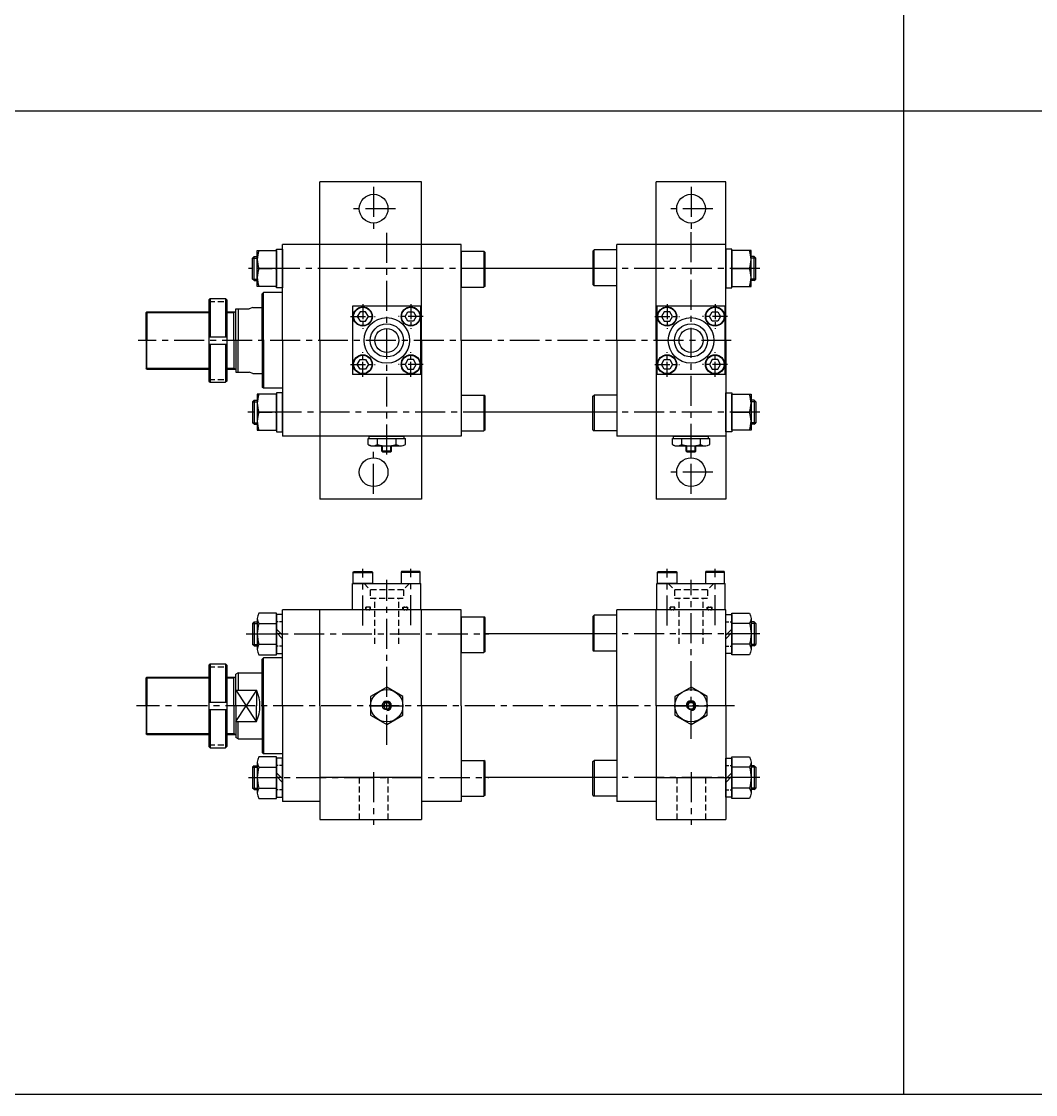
# Model space of a CAD drawing. Extents: x -819 to 10154, y 0 to 4840.
# Drawn here: x 4012 to 4858, y 3048 to 3944 of the extents above; entities that cross this region are included whole.
import ezdxf

# ---------------------------------------------------------------- set-up
doc = ezdxf.new("R2010")
doc.units = 0
doc.header["$LTSCALE"] = 10
doc.header["$MEASUREMENT"] = 0
for name, pattern in [('CENTER', [2, 1.25, -0.25, 0.25, -0.25]), ('CENTERX2', [4, 2.5, -0.5, 0.5, -0.5]), ('HIDDEN', [0.375, 0.25, -0.125]), ('HIDDENX2', [0.75, 0.5, -0.25])]:
    doc.linetypes.add(name, pattern=pattern)
doc.layers.get('0').update_dxf_attribs({"linetype": 'CONTINUOUS'})
doc.layers.get('DEFPOINTS').update_dxf_attribs({"linetype": 'CONTINUOUS'})
for name, color, linetype in [('CEN', 1, 'CENTERX2'), ('CENTER', 1, 'CENTER'), ('HID', 2, 'HIDDENX2'), ('HIDDEN', 2, 'HIDDEN'), ('ML', 7, 'CONTINUOUS')]:
    doc.layers.add(name, color=color, linetype=linetype)

msp = doc.modelspace()

# ---------------------------------------------------------------- linework, layer by layer
for p, q in [((4748.59, 3047.75), (4748.59, 4839.75)), ((6210.31, 3868.75), (0, 3868.75)), ((6210.31, 3047.75), (0, 3047.75))]:
    msp.add_line(p, q)
at = {"color": 7, "linetype": 'Continuous'}
for p, q in [((4301.3, 3590.41), (4301.3, 3595.43)), ((4301.3, 3595.43), (4307.63, 3595.43)), ((4302.3, 3595.43), (4302.3, 3597.43)), ((4302.3, 3597.43), (4331.47, 3597.43)), ((4307.63, 3595.43), (4332.47, 3595.43)), ((4309.09, 3590.41), (4309.09, 3595.43)), ((4324.68, 3590.41), (4324.68, 3595.43)), ((4331.47, 3595.43), (4331.47, 3597.43)), ((4332.47, 3590.41), (4332.47, 3595.43)), ((4555.3, 3590.41), (4555.3, 3595.43)), ((4555.3, 3595.43), (4561.63, 3595.43)), ((4556.3, 3595.43), (4556.3, 3597.43)), ((4556.3, 3597.43), (4585.47, 3597.43)), ((4561.63, 3595.43), (4586.47, 3595.43)), ((4563.09, 3590.41), (4563.09, 3595.43)), ((4578.68, 3590.41), (4578.68, 3595.43)), ((4585.47, 3595.43), (4585.47, 3597.43)), ((4586.47, 3590.41), (4586.47, 3595.43)), ((4304.47, 3589.43), (4329.3, 3589.43)), ((4312.88, 3589.69), (4312.88, 3589.69)), ((4312.88, 3584.93), (4312.88, 3589.43)), ((4312.88, 3584.93), (4313.38, 3584.43)), ((4320.88, 3584.93), (4312.88, 3584.93)), ((4313.38, 3584.43), (4320.38, 3584.43)), ((4320.88, 3584.93), (4320.38, 3584.43)), ((4320.88, 3584.93), (4320.88, 3589.43)), ((4558.47, 3589.43), (4583.3, 3589.43)), ((4566.88, 3589.69), (4566.88, 3589.69)), ((4566.88, 3584.93), (4566.88, 3589.43)), ((4566.88, 3584.93), (4567.38, 3584.43)), ((4574.88, 3584.93), (4566.88, 3584.93)), ((4567.38, 3584.43), (4574.38, 3584.43)), ((4574.88, 3584.93), (4574.38, 3584.43)), ((4574.88, 3584.93), (4574.88, 3589.43))]:
    msp.add_line(p, q, dxfattribs=at)
at = {"color": 1, "linetype": 'CENTER', "ltscale": 5}
for p, q in [((4303.38, 3372.34), (4330.38, 3372.34)), ((4557.38, 3372.42), (4584.38, 3372.42))]:
    msp.add_line(p, q, dxfattribs=at)
at = {"color": 7, "linetype": 'Continuous'}
for points in [[(4303.38, 3364.55), (4316.88, 3356.75), (4330.38, 3364.55), (4330.38, 3380.14), (4316.88, 3387.93), (4303.38, 3380.14)], [(4557.38, 3364.63), (4570.88, 3356.83), (4584.38, 3364.63), (4584.38, 3380.22), (4570.88, 3388.01), (4557.38, 3380.22)], [(4315.44, 3374.84), (4314, 3372.34), (4315.44, 3369.84), (4318.33, 3369.84), (4319.77, 3372.34), (4318.33, 3374.84)], [(4569.44, 3374.92), (4568, 3372.42), (4569.44, 3369.92), (4572.33, 3369.92), (4573.77, 3372.42), (4572.33, 3374.92)]]:
    msp.add_lwpolyline(points, close=True, dxfattribs=at)
for centre, radius in [((4316.88, 3372.34), 13.5), ((4570.88, 3372.42), 13.5), ((4316.88, 3372.34), 3.5), ((4570.88, 3372.42), 3.5)]:
    msp.add_circle(centre, radius, dxfattribs=at)
for centre, radius, start, end in [((4304.47, 3595.05), 5.62, 235.61575, 270), ((4305.19, 3597.65), 8.22, 241.70064, 298.29936), ((4316.88, 3620.78), 31.35, 255.61718, 270.01407), ((4316.89, 3620.78), 31.35, 269.98593, 284.38282), ((4328.57, 3597.65), 8.22, 241.70064, 298.29936), ((4558.47, 3595.05), 5.62, 235.61575, 270), ((4559.19, 3597.65), 8.22, 241.70064, 298.29936), ((4570.88, 3620.78), 31.35, 255.61718, 270.01407), ((4570.89, 3620.78), 31.35, 269.98593, 284.38282), ((4582.57, 3597.65), 8.22, 241.70064, 298.29936)]:
    msp.add_arc(centre, radius, start, end, dxfattribs=at)
at = {"layer": 'CEN'}
for p, q in [((4305.88, 3805.58), (4305.88, 3769.28)), ((4570.88, 3805.58), (4570.88, 3769.28)), ((4324.03, 3787.43), (4287.73, 3787.43)), ((4589.03, 3787.43), (4552.73, 3787.43)), ((4316.88, 3582.15), (4316.88, 3768.99)), ((4570.88, 3582.88), (4570.88, 3768.99)), ((4404.2, 3737.43), (4201.51, 3737.43)), ((4628.31, 3737.43), (4480.14, 3737.43)), ((4604.47, 3677.43), (4109.21, 3677.43)), ((4405.63, 3617.43), (4200.83, 3617.43)), ((4628.31, 3617.43), (4480.14, 3617.43)), ((4305.88, 3549.28), (4305.88, 3585.58)), ((4570.88, 3549.28), (4570.88, 3585.58)), ((4589.03, 3567.43), (4552.73, 3567.43)), ((4296.88, 3439.52), (4296.88, 3486.61)), ((4336.88, 3439.78), (4336.88, 3486.61)), ((4550.88, 3439.52), (4550.88, 3486.61)), ((4590.88, 3439.78), (4590.88, 3486.61)), ((4316.88, 3339.85), (4316.88, 3477.61)), ((4570.88, 3344.74), (4570.88, 3477.61)), ((4199.53, 3432.34), (4402.07, 3432.34)), ((4628.31, 3432.34), (4480.14, 3432.34)), ((4607.14, 3372.34), (4107.95, 3372.34)), ((4570.88, 3372.34), (4570.88, 3372.42)), ((4570.88, 3372.34), (4570.88, 3372.26)), ((4305.88, 3316.99), (4305.88, 3272.93)), ((4570.88, 3316.99), (4570.88, 3272.93)), ((4201.3, 3312.34), (4402.07, 3312.34)), ((4628.31, 3312.34), (4480.14, 3312.34))]:
    msp.add_line(p, q, dxfattribs=at)
at = {"layer": 'CENTER'}
for p, q in [((4208.69, 3737.43), (4224.87, 3737.43)), ((4621.07, 3737.43), (4604.89, 3737.43)), ((4296.88, 3707.74), (4296.88, 3687.12)), ((4336.88, 3707.74), (4336.88, 3687.12)), ((4550.88, 3707.74), (4550.88, 3687.12)), ((4590.88, 3707.74), (4590.88, 3687.12)), ((4286.57, 3697.43), (4307.2, 3697.43)), ((4347.2, 3697.43), (4326.57, 3697.43)), ((4540.57, 3697.43), (4561.2, 3697.43)), ((4601.2, 3697.43), (4580.57, 3697.43)), ((4296.88, 3647.12), (4296.88, 3667.74)), ((4336.88, 3647.12), (4336.88, 3667.74)), ((4550.88, 3647.12), (4550.88, 3667.74)), ((4590.88, 3647.12), (4590.88, 3667.74)), ((4286.57, 3657.43), (4307.2, 3657.43)), ((4347.2, 3657.43), (4326.57, 3657.43)), ((4540.57, 3657.43), (4561.2, 3657.43)), ((4601.2, 3657.43), (4580.57, 3657.43)), ((4208.69, 3617.43), (4224.87, 3617.43)), ((4621.07, 3617.43), (4604.89, 3617.43)), ((4208.69, 3432.34), (4224.87, 3432.34)), ((4229.97, 3432.34), (4224.69, 3432.34)), ((4599.79, 3432.34), (4605.07, 3432.34)), ((4621.07, 3432.34), (4604.89, 3432.34)), ((4208.69, 3312.34), (4224.87, 3312.34)), ((4229.97, 3312.34), (4224.69, 3312.34)), ((4599.79, 3312.34), (4605.07, 3312.34)), ((4621.07, 3312.34), (4604.89, 3312.34))]:
    msp.add_line(p, q, dxfattribs=at)
at = {"layer": 'DEFPOINTS', "color": 0, "linetype": 'ByBlock'}
for p in [(4208.78, 3419.84), (4190.88, 3345.84), (4208.8, 3324.84)]:
    msp.add_point(p, dxfattribs=at)
at = {"layer": 'HID'}
for p, q in [((4168.35, 3709.93), (4183.35, 3709.93)), ((4168.35, 3644.93), (4183.35, 3644.93)), ((4297.88, 3474.34), (4303.03, 3469.19)), ((4330.73, 3469.19), (4303.03, 3469.19)), ((4303.03, 3469.19), (4303.03, 3462.34)), ((4335.88, 3474.34), (4330.73, 3469.19)), ((4330.73, 3469.19), (4330.73, 3462.34)), ((4551.88, 3474.34), (4557.03, 3469.19)), ((4584.73, 3469.19), (4557.03, 3469.19)), ((4557.03, 3469.19), (4557.03, 3462.34)), ((4589.88, 3474.34), (4584.73, 3469.19)), ((4584.73, 3469.19), (4584.73, 3462.34)), ((4303.03, 3462.34), (4330.73, 3462.34)), ((4306.88, 3424.01), (4306.88, 3462.34)), ((4326.88, 3424.01), (4326.88, 3462.34)), ((4557.03, 3462.34), (4584.73, 3462.34)), ((4560.88, 3424.01), (4560.88, 3462.34)), ((4580.88, 3424.01), (4580.88, 3462.34)), ((4299.38, 3452.34), (4299.38, 3454.74)), ((4303.38, 3454.74), (4299.38, 3454.74)), ((4303.38, 3452.34), (4303.38, 3454.74)), ((4330.38, 3452.34), (4330.38, 3454.74)), ((4330.38, 3454.74), (4334.38, 3454.74)), ((4334.38, 3452.34), (4334.38, 3454.74)), ((4553.38, 3452.34), (4553.38, 3454.74)), ((4557.38, 3454.74), (4553.38, 3454.74)), ((4557.38, 3452.34), (4557.38, 3454.74)), ((4584.38, 3452.34), (4584.38, 3454.74)), ((4584.38, 3454.74), (4588.38, 3454.74)), ((4588.38, 3452.34), (4588.38, 3454.74)), ((4168.35, 3404.84), (4183.35, 3404.84)), ((4168.35, 3339.84), (4183.35, 3339.84)), ((4293.88, 3312.34), (4293.88, 3277.34)), ((4317.88, 3312.34), (4317.88, 3277.34)), ((4558.88, 3312.34), (4558.88, 3277.34)), ((4582.88, 3312.34), (4582.88, 3277.34))]:
    msp.add_line(p, q, dxfattribs=at)
for centre, start, end in [((4300.61, 3453.54), 90, 270), ((4301.95, 3453.54), 270, 90), ((4331.81, 3453.54), 90, 270), ((4333.15, 3453.54), 270, 90), ((4554.61, 3453.54), 90, 270), ((4555.95, 3453.54), 270, 90), ((4585.81, 3453.54), 90, 270), ((4587.15, 3453.54), 270, 90)]:
    msp.add_arc(centre, 1.2, start, end, dxfattribs=at)
at = {"layer": 'HIDDEN'}
for p, q in [((4229.88, 3442.44), (4224.78, 3442.44)), ((4599.88, 3442.44), (4604.98, 3442.44)), ((4229.88, 3422.24), (4224.78, 3422.24)), ((4599.88, 3422.24), (4604.98, 3422.24)), ((4229.88, 3322.44), (4224.78, 3322.44)), ((4599.88, 3322.44), (4604.98, 3322.44)), ((4229.88, 3302.24), (4224.78, 3302.24)), ((4599.88, 3302.24), (4604.98, 3302.24))]:
    msp.add_line(p, q, dxfattribs=at)
at = {"layer": 'ML'}
for p, q in [((4260.88, 3677.43), (4260.88, 3809.93)), ((4345.88, 3809.93), (4260.88, 3809.93)), ((4345.88, 3677.43), (4345.88, 3809.93)), ((4541.88, 3677.43), (4541.88, 3809.93)), ((4599.88, 3809.93), (4541.88, 3809.93)), ((4599.88, 3677.43), (4599.88, 3809.93)), ((4229.88, 3677.43), (4229.88, 3757.43)), ((4378.88, 3757.43), (4229.88, 3757.43)), ((4260.88, 3677.43), (4260.88, 3757.43)), ((4345.88, 3677.43), (4345.88, 3757.43)), ((4378.88, 3677.43), (4378.88, 3757.43)), ((4508.88, 3677.43), (4508.88, 3757.43)), ((4599.88, 3757.43), (4508.88, 3757.43)), ((4599.88, 3757.43), (4508.88, 3757.43)), ((4541.88, 3677.43), (4541.88, 3757.43)), ((4599.88, 3677.43), (4599.88, 3757.43)), ((4206.13, 3747.43), (4204.88, 3746.18)), ((4204.88, 3728.68), (4204.88, 3746.18)), ((4206.13, 3747.43), (4208.78, 3747.43)), ((4206.13, 3727.43), (4206.13, 3747.43)), ((4208.78, 3722.43), (4208.78, 3752.43)), ((4208.78, 3752.43), (4224.78, 3752.43)), ((4224.78, 3721.23), (4224.78, 3753.63)), ((4224.78, 3753.63), (4229.88, 3753.63)), ((4224.78, 3752.43), (4224.78, 3722.43)), ((4229.88, 3753.63), (4229.88, 3721.23)), ((4378.88, 3751.85), (4378.88, 3721.85)), ((4378.88, 3751.85), (4397.88, 3751.85)), ((4397.88, 3751.85), (4397.88, 3721.85)), ((4398.88, 3750.85), (4397.88, 3751.85)), ((4398.88, 3722.85), (4398.88, 3750.85)), ((4488.88, 3752.01), (4489.88, 3753.01)), ((4488.88, 3752.01), (4488.88, 3724.01)), ((4508.88, 3753.01), (4489.88, 3753.01)), ((4489.88, 3723.01), (4489.88, 3753.01)), ((4599.88, 3753.63), (4599.88, 3721.23)), ((4604.98, 3753.63), (4599.88, 3753.63)), ((4604.98, 3721.23), (4604.98, 3753.63)), ((4604.98, 3752.43), (4604.98, 3722.43)), ((4620.98, 3752.43), (4604.98, 3752.43)), ((4620.98, 3722.43), (4620.98, 3752.43)), ((4623.63, 3747.43), (4620.98, 3747.43)), ((4623.63, 3727.43), (4623.63, 3747.43)), ((4623.63, 3747.43), (4624.88, 3746.18)), ((4624.88, 3728.68), (4624.88, 3746.18)), ((4224.78, 3737.43), (4210.12, 3737.43)), ((4488.88, 3737.43), (4398.88, 3737.43)), ((4604.98, 3737.43), (4619.64, 3737.43)), ((4206.13, 3727.43), (4204.88, 3728.68)), ((4206.13, 3727.43), (4208.78, 3727.43)), ((4623.63, 3727.43), (4620.98, 3727.43)), ((4623.63, 3727.43), (4624.88, 3728.68)), ((4224.78, 3722.43), (4208.78, 3722.43)), ((4229.88, 3721.23), (4224.78, 3721.23)), ((4378.88, 3721.85), (4397.88, 3721.85)), ((4398.88, 3722.85), (4397.88, 3721.85)), ((4488.88, 3724.01), (4489.88, 3723.01)), ((4508.88, 3723.01), (4489.88, 3723.01)), ((4599.88, 3721.23), (4604.98, 3721.23)), ((4604.98, 3722.43), (4620.98, 3722.43)), ((4169.35, 3712.43), (4168.35, 3711.43)), ((4168.35, 3711.43), (4168.35, 3643.43)), ((4169.35, 3712.43), (4169.35, 3680.43)), ((4169.35, 3712.43), (4182.35, 3712.43)), ((4182.35, 3712.43), (4182.35, 3680.43)), ((4182.35, 3712.43), (4183.35, 3711.43)), ((4183.35, 3711.43), (4183.35, 3643.43)), ((4213.88, 3717.43), (4212.88, 3716.43)), ((4212.88, 3677.43), (4212.88, 3716.43)), ((4212.88, 3677.43), (4212.88, 3716.43)), ((4213.88, 3677.43), (4213.88, 3717.43)), ((4229.88, 3717.43), (4213.88, 3717.43)), ((4213.88, 3677.43), (4213.88, 3717.43)), ((4116.63, 3701.43), (4115.88, 3700.68)), ((4115.88, 3677.43), (4115.88, 3700.68)), ((4116.63, 3701.43), (4116.63, 3677.43)), ((4116.63, 3701.43), (4168.35, 3701.43)), ((4183.35, 3701.43), (4190.88, 3701.43)), ((4189.2, 3677.43), (4189.2, 3701.43)), ((4190.88, 3677.43), (4190.88, 3703.93)), ((4190.88, 3703.93), (4201.98, 3703.93)), ((4192.88, 3703.93), (4192.88, 3677.43)), ((4204.99, 3704.93), (4201.98, 3703.93)), ((4204.99, 3704.93), (4212.88, 3704.93)), ((4345.38, 3705.93), (4288.38, 3705.93)), ((4288.38, 3705.93), (4288.38, 3648.93)), ((4345.38, 3648.93), (4345.38, 3705.93)), ((4599.38, 3705.93), (4542.38, 3705.93)), ((4542.38, 3705.93), (4542.38, 3648.93)), ((4599.38, 3648.93), (4599.38, 3705.93)), ((4115.88, 3677.43), (4115.88, 3654.18)), ((4116.63, 3653.43), (4116.63, 3677.43)), ((4168.35, 3680.43), (4183.35, 3680.43)), ((4168.35, 3674.43), (4183.35, 3674.43)), ((4169.35, 3674.43), (4169.35, 3642.43)), ((4182.35, 3674.43), (4182.35, 3642.43)), ((4189.2, 3677.43), (4189.2, 3653.43)), ((4190.88, 3677.43), (4190.88, 3650.93)), ((4192.88, 3650.93), (4192.88, 3677.43)), ((4212.88, 3677.43), (4212.88, 3638.43)), ((4212.88, 3677.43), (4212.88, 3638.43)), ((4213.88, 3677.43), (4213.88, 3637.43)), ((4213.88, 3677.43), (4213.88, 3637.43)), ((4229.88, 3677.43), (4229.88, 3597.43)), ((4260.88, 3677.43), (4260.88, 3597.43)), ((4260.88, 3677.43), (4260.88, 3544.93)), ((4345.88, 3677.43), (4345.88, 3597.43)), ((4345.88, 3677.43), (4345.88, 3544.93)), ((4378.88, 3677.43), (4378.88, 3597.43)), ((4508.88, 3677.43), (4508.88, 3597.43)), ((4541.88, 3677.43), (4541.88, 3597.43)), ((4541.88, 3677.43), (4541.88, 3544.93)), ((4599.88, 3677.43), (4599.88, 3597.43)), ((4599.88, 3677.43), (4599.88, 3544.93)), ((4116.63, 3653.43), (4115.88, 3654.18)), ((4116.63, 3653.43), (4168.35, 3653.43)), ((4183.35, 3653.43), (4190.88, 3653.43)), ((4190.88, 3650.93), (4201.98, 3650.93)), ((4204.99, 3649.93), (4201.98, 3650.93)), ((4204.99, 3649.93), (4212.88, 3649.93)), ((4204.99, 3649.93), (4212.88, 3649.93)), ((4345.38, 3648.93), (4288.38, 3648.93)), ((4599.38, 3648.93), (4542.38, 3648.93)), ((4168.35, 3643.43), (4169.35, 3642.43)), ((4169.35, 3642.43), (4182.35, 3642.43)), ((4183.35, 3643.43), (4182.35, 3642.43)), ((4213.88, 3637.43), (4212.88, 3638.43)), ((4208.78, 3632.43), (4208.78, 3602.43)), ((4224.78, 3632.43), (4208.78, 3632.43)), ((4229.88, 3637.43), (4213.88, 3637.43)), ((4224.78, 3633.63), (4224.78, 3601.23)), ((4229.88, 3633.63), (4224.78, 3633.63)), ((4224.78, 3602.43), (4224.78, 3632.43)), ((4229.88, 3601.23), (4229.88, 3633.63)), ((4378.88, 3631.85), (4378.88, 3601.85)), ((4378.88, 3631.85), (4397.88, 3631.85)), ((4397.88, 3631.85), (4397.88, 3601.85)), ((4398.88, 3630.85), (4397.88, 3631.85)), ((4398.88, 3602.85), (4398.88, 3630.85)), ((4488.88, 3630.85), (4489.88, 3631.85)), ((4488.88, 3602.85), (4488.88, 3630.85)), ((4508.88, 3631.85), (4489.88, 3631.85)), ((4489.88, 3631.85), (4489.88, 3601.85)), ((4599.88, 3633.63), (4604.98, 3633.63)), ((4599.88, 3601.23), (4599.88, 3633.63)), ((4604.98, 3633.63), (4604.98, 3601.23)), ((4604.98, 3632.43), (4620.98, 3632.43)), ((4604.98, 3602.43), (4604.98, 3632.43)), ((4620.98, 3632.43), (4620.98, 3602.43)), ((4206.13, 3627.43), (4204.88, 3626.18)), ((4204.88, 3626.18), (4204.88, 3608.68)), ((4206.13, 3627.43), (4208.78, 3627.43)), ((4206.13, 3627.43), (4206.13, 3607.43)), ((4623.63, 3627.43), (4620.98, 3627.43)), ((4623.63, 3627.43), (4624.88, 3626.18)), ((4623.63, 3627.43), (4623.63, 3607.43)), ((4624.88, 3626.18), (4624.88, 3608.68)), ((4224.78, 3617.43), (4210.12, 3617.43)), ((4488.88, 3617.43), (4398.88, 3617.43)), ((4604.98, 3617.43), (4619.64, 3617.43)), ((4206.13, 3607.43), (4204.88, 3608.68)), ((4206.13, 3607.43), (4208.78, 3607.43)), ((4208.78, 3602.43), (4224.78, 3602.43)), ((4398.88, 3602.85), (4397.88, 3601.85)), ((4488.88, 3602.85), (4489.88, 3601.85)), ((4620.98, 3602.43), (4604.98, 3602.43)), ((4623.63, 3607.43), (4620.98, 3607.43)), ((4623.63, 3607.43), (4624.88, 3608.68)), ((4224.78, 3601.23), (4229.88, 3601.23)), ((4378.88, 3597.43), (4229.88, 3597.43)), ((4378.88, 3601.85), (4397.88, 3601.85)), ((4508.88, 3601.85), (4489.88, 3601.85)), ((4599.88, 3597.43), (4508.88, 3597.43)), ((4604.98, 3601.23), (4599.88, 3601.23)), ((4345.88, 3544.93), (4260.88, 3544.93)), ((4599.88, 3544.93), (4541.88, 3544.93)), ((4288.88, 3483.74), (4289.23, 3484.34)), ((4288.88, 3483.74), (4304.88, 3483.74)), ((4288.88, 3474.34), (4288.88, 3483.74)), ((4289.23, 3484.34), (4304.54, 3484.34)), ((4304.54, 3484.34), (4304.88, 3483.74)), ((4304.88, 3483.74), (4304.88, 3474.34)), ((4329.23, 3484.34), (4328.88, 3483.74)), ((4344.88, 3483.74), (4328.88, 3483.74)), ((4328.88, 3483.74), (4328.88, 3474.34)), ((4344.54, 3484.34), (4329.23, 3484.34)), ((4344.88, 3483.74), (4344.54, 3484.34)), ((4344.88, 3474.34), (4344.88, 3483.74)), ((4542.88, 3483.74), (4543.23, 3484.34)), ((4542.88, 3483.74), (4558.88, 3483.74)), ((4542.88, 3474.34), (4542.88, 3483.74)), ((4543.23, 3484.34), (4558.54, 3484.34)), ((4558.54, 3484.34), (4558.88, 3483.74)), ((4558.88, 3483.74), (4558.88, 3474.34)), ((4583.23, 3484.34), (4582.88, 3483.74)), ((4598.88, 3483.74), (4582.88, 3483.74)), ((4582.88, 3483.74), (4582.88, 3474.34)), ((4598.54, 3484.34), (4583.23, 3484.34)), ((4598.88, 3483.74), (4598.54, 3484.34)), ((4598.88, 3474.34), (4598.88, 3483.74)), ((4288.38, 3474.34), (4345.38, 3474.34)), ((4288.38, 3452.34), (4288.38, 3474.34)), ((4304.88, 3474.34), (4288.88, 3474.34)), ((4345.38, 3452.34), (4345.38, 3474.34)), ((4542.38, 3474.34), (4599.38, 3474.34)), ((4542.38, 3452.34), (4542.38, 3474.34)), ((4558.88, 3474.34), (4542.88, 3474.34)), ((4599.38, 3452.34), (4599.38, 3474.34)), ((4229.88, 3372.34), (4229.88, 3452.34)), ((4378.88, 3452.34), (4229.88, 3452.34)), ((4260.88, 3372.34), (4260.88, 3452.34)), ((4345.88, 3372.34), (4345.88, 3452.34)), ((4378.88, 3372.34), (4378.88, 3452.34)), ((4599.88, 3452.34), (4508.88, 3452.34)), ((4508.88, 3372.34), (4508.88, 3452.34)), ((4599.88, 3452.34), (4508.88, 3452.34)), ((4541.88, 3372.34), (4541.88, 3452.34)), ((4599.88, 3372.34), (4599.88, 3452.34)), ((4206.13, 3442.34), (4204.88, 3441.09)), ((4204.88, 3441.09), (4204.88, 3423.59)), ((4206.13, 3442.34), (4206.13, 3422.34)), ((4206.13, 3442.34), (4208.78, 3442.34)), ((4208.78, 3445.33), (4208.78, 3419.35)), ((4210.12, 3441), (4224.78, 3441)), ((4378.88, 3446.76), (4397.88, 3446.76)), ((4378.88, 3446.76), (4378.88, 3416.76)), ((4397.88, 3446.76), (4397.88, 3416.76)), ((4398.88, 3445.76), (4397.88, 3446.76)), ((4398.88, 3417.76), (4398.88, 3445.76)), ((4488.88, 3446.92), (4489.88, 3447.92)), ((4488.88, 3446.92), (4488.88, 3418.92)), ((4508.88, 3447.92), (4489.88, 3447.92)), ((4489.88, 3417.92), (4489.88, 3447.92)), ((4619.64, 3441), (4604.98, 3441)), ((4620.98, 3445.33), (4620.98, 3419.35)), ((4623.63, 3442.34), (4620.98, 3442.34)), ((4623.63, 3442.34), (4623.63, 3422.34)), ((4623.63, 3442.34), (4624.88, 3441.09)), ((4624.88, 3441.09), (4624.88, 3423.59)), ((4229.88, 3431.23), (4224.78, 3436.33)), ((4229.88, 3428.35), (4224.78, 3433.45)), ((4488.88, 3432.34), (4398.88, 3432.34)), ((4599.88, 3431.23), (4604.98, 3436.33)), ((4599.88, 3428.35), (4604.98, 3433.45)), ((4206.13, 3422.34), (4204.88, 3423.59)), ((4210.12, 3423.68), (4224.78, 3423.68)), ((4619.64, 3423.68), (4604.98, 3423.68)), ((4623.63, 3422.34), (4624.88, 3423.59)), ((4206.13, 3422.34), (4208.78, 3422.34)), ((4378.88, 3416.76), (4397.88, 3416.76)), ((4398.88, 3417.76), (4397.88, 3416.76)), ((4488.88, 3418.92), (4489.88, 3417.92)), ((4508.88, 3417.92), (4489.88, 3417.92)), ((4623.63, 3422.34), (4620.98, 3422.34)), ((4169.35, 3407.34), (4168.35, 3406.34)), ((4168.35, 3406.34), (4168.35, 3338.34)), ((4169.35, 3407.34), (4182.35, 3407.34)), ((4169.35, 3407.34), (4169.35, 3375.34)), ((4182.35, 3407.34), (4183.35, 3406.34)), ((4182.35, 3407.34), (4182.35, 3375.34)), ((4183.35, 3406.34), (4183.35, 3338.34)), ((4213.88, 3412.34), (4212.88, 3411.34)), ((4212.88, 3372.34), (4212.88, 3411.34)), ((4229.88, 3412.34), (4213.88, 3412.34)), ((4213.88, 3372.34), (4213.88, 3412.34)), ((4116.63, 3396.34), (4115.88, 3395.59)), ((4116.63, 3396.34), (4168.35, 3396.34)), ((4116.63, 3396.34), (4116.63, 3372.34)), ((4183.35, 3396.34), (4190.88, 3396.34)), ((4189.2, 3372.34), (4189.2, 3396.34)), ((4192.88, 3399.84), (4190.88, 3398.84)), ((4190.88, 3372.34), (4190.88, 3398.84)), ((4192.88, 3399.84), (4192.88, 3385.47)), ((4192.88, 3399.84), (4212.88, 3399.84)), ((4115.88, 3372.34), (4115.88, 3395.59)), ((4190.88, 3385.47), (4207.98, 3385.47)), ((4207.98, 3385.47), (4207.98, 3372.34)), ((4115.88, 3372.34), (4115.88, 3349.09)), ((4116.63, 3348.34), (4116.63, 3372.34)), ((4168.35, 3375.34), (4183.35, 3375.34)), ((4168.35, 3369.34), (4183.35, 3369.34)), ((4169.35, 3369.34), (4169.35, 3337.34)), ((4182.35, 3369.34), (4182.35, 3337.34)), ((4189.2, 3372.34), (4189.2, 3348.34)), ((4190.88, 3372.34), (4190.88, 3345.84)), ((4207.98, 3359.21), (4207.98, 3372.34)), ((4212.88, 3372.34), (4212.88, 3333.34)), ((4213.88, 3372.34), (4213.88, 3332.34)), ((4229.88, 3372.34), (4229.88, 3292.34)), ((4260.88, 3372.34), (4260.88, 3292.34)), ((4260.88, 3372.34), (4260.88, 3277.34)), ((4345.88, 3372.34), (4345.88, 3292.34)), ((4345.88, 3372.34), (4345.88, 3277.34)), ((4378.88, 3372.34), (4378.88, 3292.34)), ((4508.88, 3372.34), (4508.88, 3292.34)), ((4541.88, 3372.34), (4541.88, 3292.34)), ((4541.88, 3372.34), (4541.88, 3277.34)), ((4599.88, 3372.34), (4599.88, 3292.34)), ((4599.88, 3372.34), (4599.88, 3277.34)), ((4190.88, 3359.21), (4207.98, 3359.21)), ((4192.88, 3344.84), (4192.88, 3359.21)), ((4116.63, 3348.34), (4115.88, 3349.09)), ((4116.63, 3348.34), (4168.35, 3348.34)), ((4183.35, 3348.34), (4190.88, 3348.34)), ((4192.88, 3344.84), (4190.88, 3345.84)), ((4192.88, 3344.84), (4212.88, 3344.84)), ((4168.35, 3338.34), (4169.35, 3337.34)), ((4169.35, 3337.34), (4182.35, 3337.34)), ((4183.35, 3338.34), (4182.35, 3337.34)), ((4213.88, 3332.34), (4212.88, 3333.34)), ((4208.78, 3325.33), (4208.78, 3299.35)), ((4229.88, 3332.34), (4213.88, 3332.34)), ((4378.88, 3326.76), (4378.88, 3296.76)), ((4378.88, 3326.76), (4397.88, 3326.76)), ((4397.88, 3326.76), (4397.88, 3296.76)), ((4398.88, 3325.76), (4397.88, 3326.76)), ((4398.88, 3297.76), (4398.88, 3325.76)), ((4488.88, 3325.76), (4489.88, 3326.76)), ((4488.88, 3297.76), (4488.88, 3325.76)), ((4508.88, 3326.76), (4489.88, 3326.76)), ((4489.88, 3326.76), (4489.88, 3296.76)), ((4620.98, 3325.33), (4620.98, 3299.35)), ((4206.13, 3322.34), (4204.88, 3321.09)), ((4204.88, 3321.09), (4204.88, 3303.59)), ((4206.13, 3322.34), (4208.78, 3322.34)), ((4206.13, 3322.34), (4206.13, 3302.34)), ((4210.12, 3321), (4224.78, 3321)), ((4229.88, 3311.23), (4224.78, 3316.33)), ((4599.88, 3311.23), (4604.98, 3316.33)), ((4619.64, 3321), (4604.98, 3321)), ((4623.63, 3322.34), (4620.98, 3322.34)), ((4623.63, 3322.34), (4623.63, 3302.34)), ((4623.63, 3322.34), (4624.88, 3321.09)), ((4624.88, 3321.09), (4624.88, 3303.59)), ((4229.88, 3308.35), (4224.78, 3313.45)), ((4345.88, 3312.34), (4260.88, 3312.34)), ((4488.88, 3312.34), (4398.88, 3312.34)), ((4541.88, 3312.34), (4599.88, 3312.34)), ((4599.88, 3308.35), (4604.98, 3313.45)), ((4206.13, 3302.34), (4204.88, 3303.59)), ((4206.13, 3302.34), (4208.78, 3302.34)), ((4210.12, 3303.68), (4224.78, 3303.68)), ((4398.88, 3297.76), (4397.88, 3296.76)), ((4488.88, 3297.76), (4489.88, 3296.76)), ((4619.64, 3303.68), (4604.98, 3303.68)), ((4623.63, 3302.34), (4620.98, 3302.34)), ((4623.63, 3302.34), (4624.88, 3303.59)), ((4260.88, 3292.34), (4229.88, 3292.34)), ((4378.88, 3292.34), (4345.88, 3292.34)), ((4378.88, 3296.76), (4397.88, 3296.76)), ((4508.88, 3296.76), (4489.88, 3296.76)), ((4541.88, 3292.34), (4508.88, 3292.34)), ((4260.88, 3277.34), (4345.88, 3277.34)), ((4541.88, 3277.34), (4599.88, 3277.34))]:
    msp.add_line(p, q, dxfattribs=at)
at = {"layer": 'ML', "color": 2}
for p, q in [((4204.88, 3746.18), (4208.78, 3746.18)), ((4624.88, 3746.18), (4620.98, 3746.18)), ((4204.88, 3728.68), (4208.78, 3728.68)), ((4624.88, 3728.68), (4620.98, 3728.68)), ((4115.88, 3700.68), (4168.35, 3700.68)), ((4183.35, 3700.68), (4189.2, 3700.68)), ((4189.2, 3700.68), (4190.51, 3701.43)), ((4115.88, 3654.18), (4168.35, 3654.18)), ((4183.35, 3654.18), (4189.2, 3654.18)), ((4189.2, 3654.18), (4190.51, 3653.43)), ((4189.2, 3654.18), (4190.51, 3653.43)), ((4204.88, 3626.18), (4208.78, 3626.18)), ((4624.88, 3626.18), (4620.98, 3626.18)), ((4204.88, 3608.68), (4208.78, 3608.68)), ((4624.88, 3608.68), (4620.98, 3608.68)), ((4313.38, 3589.63), (4313.38, 3589.63)), ((4313.38, 3584.43), (4313.38, 3589.43)), ((4320.38, 3584.43), (4320.38, 3589.43)), ((4567.38, 3589.63), (4567.38, 3589.63)), ((4567.38, 3584.43), (4567.38, 3589.43)), ((4574.38, 3584.43), (4574.38, 3589.43)), ((4204.88, 3441.09), (4208.78, 3441.09)), ((4624.88, 3441.09), (4620.98, 3441.09)), ((4204.88, 3423.59), (4208.78, 3423.59)), ((4624.88, 3423.59), (4620.98, 3423.59)), ((4189.2, 3395.59), (4190.51, 3396.34)), ((4115.88, 3395.59), (4168.35, 3395.59)), ((4183.35, 3395.59), (4189.2, 3395.59)), ((4190.88, 3385.47), (4199.43, 3372.34)), ((4207.98, 3385.47), (4199.43, 3372.34)), ((4190.88, 3359.21), (4199.43, 3372.34)), ((4207.98, 3359.21), (4199.43, 3372.34)), ((4115.88, 3349.09), (4168.35, 3349.09)), ((4183.35, 3349.09), (4189.2, 3349.09)), ((4189.2, 3349.09), (4190.51, 3348.34)), ((4204.88, 3321.09), (4208.78, 3321.09)), ((4624.88, 3321.09), (4620.98, 3321.09)), ((4204.88, 3303.59), (4208.78, 3303.59)), ((4624.88, 3303.59), (4620.98, 3303.59))]:
    msp.add_line(p, q, dxfattribs=at)
at = {"layer": 'ML'}
for points in [[(4294.57, 3693.43), (4299.19, 3693.43), (4301.5, 3697.43), (4299.19, 3701.43), (4294.57, 3701.43), (4292.26, 3697.43), (4294.57, 3693.43)], [(4339.19, 3693.43), (4334.57, 3693.43), (4332.26, 3697.43), (4334.57, 3701.43), (4339.19, 3701.43), (4341.5, 3697.43), (4339.19, 3693.43)], [(4548.57, 3693.43), (4553.19, 3693.43), (4555.5, 3697.43), (4553.19, 3701.43), (4548.57, 3701.43), (4546.26, 3697.43), (4548.57, 3693.43)], [(4593.19, 3693.43), (4588.57, 3693.43), (4586.26, 3697.43), (4588.57, 3701.43), (4593.19, 3701.43), (4595.5, 3697.43), (4593.19, 3693.43)], [(4294.57, 3661.43), (4299.19, 3661.43), (4301.5, 3657.43), (4299.19, 3653.43), (4294.57, 3653.43), (4292.26, 3657.43), (4294.57, 3661.43)], [(4339.19, 3661.43), (4334.57, 3661.43), (4332.26, 3657.43), (4334.57, 3653.43), (4339.19, 3653.43), (4341.5, 3657.43), (4339.19, 3661.43)], [(4548.57, 3661.43), (4553.19, 3661.43), (4555.5, 3657.43), (4553.19, 3653.43), (4548.57, 3653.43), (4546.26, 3657.43), (4548.57, 3661.43)], [(4593.19, 3661.43), (4588.57, 3661.43), (4586.26, 3657.43), (4588.57, 3653.43), (4593.19, 3653.43), (4595.5, 3657.43), (4593.19, 3661.43)], [(4229.88, 3448.54), (4224.78, 3448.54), (4224.78, 3416.14), (4229.88, 3416.14), (4229.88, 3448.54)], [(4599.88, 3448.54), (4604.98, 3448.54), (4604.98, 3416.14), (4599.88, 3416.14), (4599.88, 3448.54)], [(4229.88, 3328.54), (4224.78, 3328.54), (4224.78, 3296.14), (4229.88, 3296.14), (4229.88, 3328.54)], [(4599.88, 3328.54), (4604.98, 3328.54), (4604.98, 3296.14), (4599.88, 3296.14), (4599.88, 3328.54)]]:
    msp.add_lwpolyline(points, dxfattribs=at)
for points in [[(4224.78, 3449.66), (4210.12, 3449.66, 0.309401), (4210.12, 3441, 0.154701), (4210.12, 3423.68, 0.309401), (4210.12, 3415.02), (4224.78, 3415.02), (4224.78, 3449.66)], [(4604.98, 3449.66), (4619.64, 3449.66, -0.309401), (4619.64, 3441, -0.154701), (4619.64, 3423.68, -0.309401), (4619.64, 3415.02), (4604.98, 3415.02), (4604.98, 3449.66)], [(4224.78, 3329.66), (4210.12, 3329.66, 0.309401), (4210.12, 3321, 0.154701), (4210.12, 3303.68, 0.309401), (4210.12, 3295.02), (4224.78, 3295.02), (4224.78, 3329.66)], [(4604.98, 3329.66), (4619.64, 3329.66, -0.309401), (4619.64, 3321, -0.154701), (4619.64, 3303.68, -0.309401), (4619.64, 3295.02), (4604.98, 3295.02), (4604.98, 3329.66)]]:
    msp.add_lwpolyline(points, format="xyb", dxfattribs=at)
for centre, radius in [((4305.88, 3787.43), 12), ((4570.88, 3787.43), 12), ((4296.88, 3697.43), 8), ((4296.88, 3697.43), 7.65), ((4336.88, 3697.43), 8), ((4336.88, 3697.43), 7.65), ((4550.88, 3697.43), 8), ((4550.88, 3697.43), 7.65), ((4590.88, 3697.43), 8), ((4590.88, 3697.43), 7.65), ((4316.88, 3677.43), 19), ((4570.88, 3677.43), 19), ((4316.88, 3677.43), 13.85), ((4316.88, 3677.43), 10), ((4570.88, 3677.43), 13.85), ((4570.88, 3677.43), 10), ((4296.88, 3657.43), 8), ((4296.88, 3657.43), 7.65), ((4336.88, 3657.43), 8), ((4336.88, 3657.43), 7.65), ((4550.88, 3657.43), 8), ((4550.88, 3657.43), 7.65), ((4590.88, 3657.43), 8), ((4590.88, 3657.43), 7.65), ((4305.88, 3567.43), 12), ((4570.88, 3567.43), 12)]:
    msp.add_circle(centre, radius, dxfattribs=at)
for centre, radius, start, end in [((4230.45, 3744.93), 21.66, 159.74384, 200.25616), ((4599.32, 3744.93), 21.66, 339.74384, 20.25616), ((4230.45, 3729.93), 21.66, 159.74384, 200.25616), ((4599.32, 3729.93), 21.66, 339.74384, 20.25616), ((4230.45, 3624.93), 21.66, 159.74384, 200.25616), ((4599.32, 3624.93), 21.66, 339.74384, 20.25616), ((4230.45, 3609.93), 21.66, 159.74384, 200.25616), ((4599.32, 3609.93), 21.66, 339.74384, 20.25616), ((4180.79, 3372.34), 30.2, 0, 25.76648), ((4180.79, 3372.34), 30.2, 334.23352, 0)]:
    msp.add_arc(centre, radius, start, end, dxfattribs=at)
at = {"layer": 'ML', "color": 2}
for centre in [(4316.88, 3372.34), (4570.88, 3372.42)]:
    msp.add_arc(centre, 4, 270, 180, dxfattribs=at)

doc.saveas('drawing.dxf')
